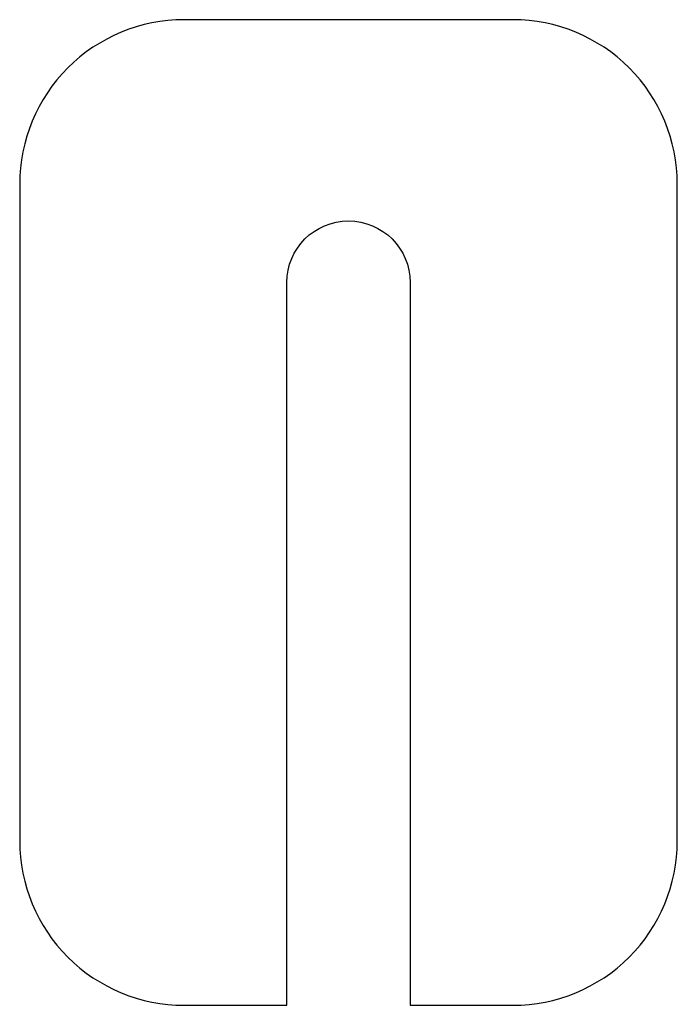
# Model space of a CAD drawing. Header units: inches. Extents: x -1 to 0, y -0.25 to 1.25.
import ezdxf

# ---------------------------------------------------------------- set-up
doc = ezdxf.new("R2010")
doc.units = ezdxf.units.IN
doc.header["$MEASUREMENT"] = 0

msp = doc.modelspace()

# ---------------------------------------------------------------- linework, layer by layer
msp.add_lwpolyline([(-0.59375, -0.25), (-0.59375, 0.85, -1), (-0.40625, 0.85), (-0.40625, -0.25), (-0.25, -0.25, 0.4142136), (0, 0), (0, 1, 0.4142136), (-0.25, 1.25), (-0.75, 1.25, 0.4142136), (-1, 1), (-1, 0, 0.4142136), (-0.75, -0.25)], format="xyb", close=True)

doc.saveas('drawing.dxf')
